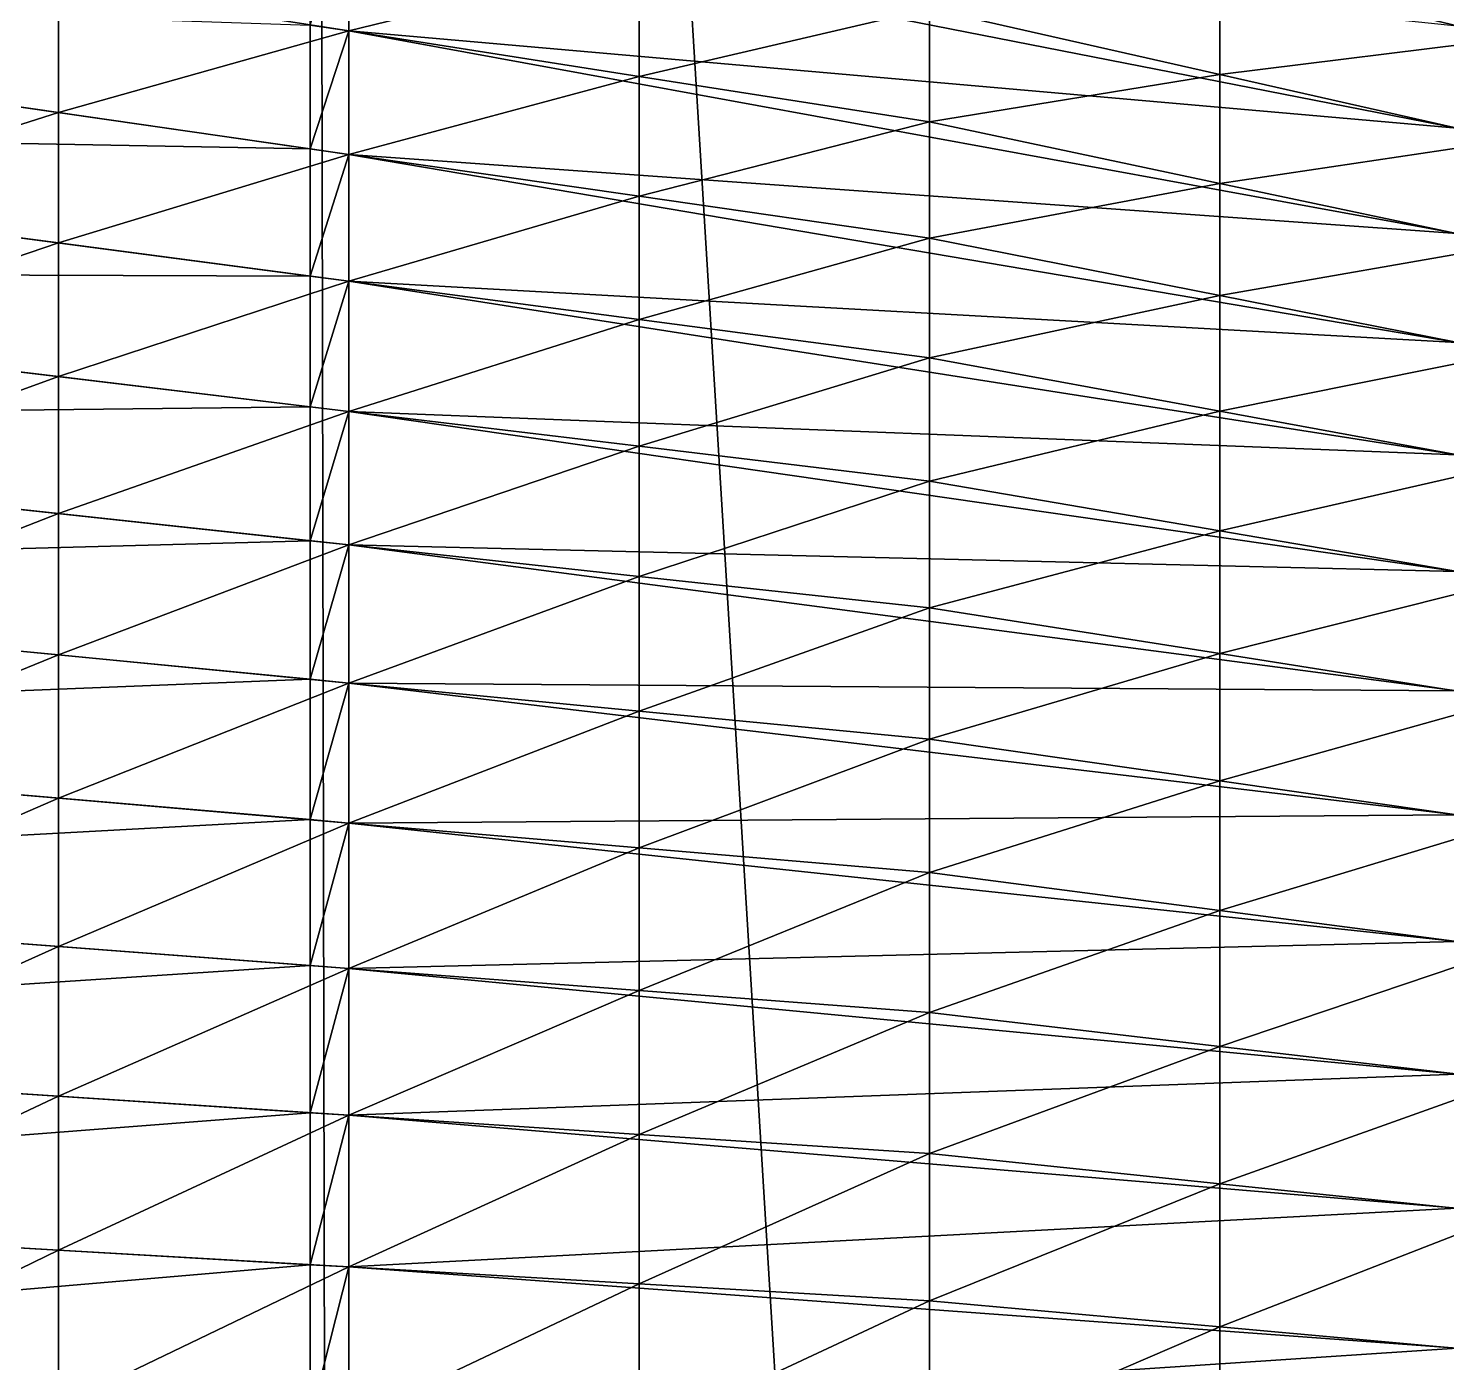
# Model space of a CAD drawing. Header units: metres. Extents: x -3 to 177, y -14 to 14.
# Drawn here: x 166.866 to 168.179, y 2.282 to 3.517 of the extents above; entities that cross this region are included whole.
import ezdxf

# ---------------------------------------------------------------- set-up
doc = ezdxf.new("R2010")
doc.units = ezdxf.units.M
doc.layers.add('FORE_PEAK', color=7, linetype='Continuous', true_color=0x74a6a7)
doc.layers.add('HULL', color=7, linetype='Continuous', true_color=0x528ba5)

msp = doc.modelspace()

# ---------------------------------------------------------------- linework, layer by layer
at = {"layer": 'FORE_PEAK'}
for points in [[(166.0875, 9.346, 14.7995), (166.0875, -9.346, 14.7995), (167.1269, -8.7388, 14.8237)], [(166.0875, 9.346, 14.7995), (167.1269, -8.7388, 14.8237), (167.1269, 8.7388, 14.8237)], [(167.1269, 8.7388, 14.8237), (167.1269, -8.7388, 14.8237), (167.1625, -8.718, 14.8245)], [(167.1269, 8.7388, 14.8237), (167.1625, -8.718, 14.8245), (167.1625, 8.718, 14.8245)], [(167.1625, 8.718, 14.8245), (167.1625, -8.718, 14.8245), (168.1884, -8.0435, 14.8513)], [(167.1625, 8.718, 14.8245), (168.1884, -8.0435, 14.8513), (168.1884, 8.0435, 14.8513)], [(167.1269, 3.5199, 0.8048), (167.1625, 3.6257, 0.9102), (167.1625, 3.5144, 0.8121)], [(167.1625, 3.5144, 0.8121), (167.1625, 3.6257, 0.9102), (168.1884, 3.4245, 1.1654)], [(167.1625, 3.6257, 0.9102), (168.1884, 3.5193, 1.2761), (168.1884, 3.4245, 1.1654)], [(166.0875, 3.4244, 0.431), (166.0875, 3.5554, 0.5069), (167.1269, 3.4053, 0.7104)], [(166.0875, 3.5554, 0.5069), (167.1269, 3.5199, 0.8048), (167.1269, 3.4053, 0.7104)], [(167.1269, 3.4053, 0.7104), (167.1269, 3.5199, 0.8048), (167.1625, 3.5144, 0.8121)], [(167.1269, 3.4053, 0.7104), (167.1625, 3.5144, 0.8121), (167.1625, 3.4002, 0.7174)], [(167.1625, 3.4002, 0.7174), (167.1625, 3.5144, 0.8121), (168.1884, 3.327, 1.0572)], [(167.1625, 3.5144, 0.8121), (168.1884, 3.4245, 1.1654), (168.1884, 3.327, 1.0572)], [(166.0875, 3.2912, 0.3585), (166.0875, 3.4244, 0.431), (167.1269, 3.2875, 0.6205)], [(166.0875, 3.4244, 0.431), (167.1269, 3.4053, 0.7104), (167.1269, 3.2875, 0.6205)], [(167.1269, 3.2875, 0.6205), (167.1269, 3.4053, 0.7104), (167.1625, 3.4002, 0.7174)], [(167.1269, 3.2875, 0.6205), (167.1625, 3.4002, 0.7174), (167.1625, 3.2828, 0.627)], [(167.1625, 3.2828, 0.627), (167.1625, 3.4002, 0.7174), (168.1884, 3.2261, 0.9521)], [(167.1625, 3.4002, 0.7174), (168.1884, 3.327, 1.0572), (168.1884, 3.2261, 0.9521)], [(166.0875, 3.1547, 0.293), (166.0875, 3.2912, 0.3585), (167.1269, 3.1666, 0.5345)], [(166.0875, 3.2912, 0.3585), (167.1269, 3.2875, 0.6205), (167.1269, 3.1666, 0.5345)], [(167.1269, 3.1666, 0.5345), (167.1269, 3.2875, 0.6205), (167.1625, 3.2828, 0.627)], [(167.1269, 3.1666, 0.5345), (167.1625, 3.2828, 0.627), (167.1625, 3.1623, 0.5405)], [(167.1625, 3.1623, 0.5405), (167.1625, 3.2828, 0.627), (168.1884, 3.1221, 0.8501)], [(167.1625, 3.2828, 0.627), (168.1884, 3.2261, 0.9521), (168.1884, 3.1221, 0.8501)], [(166.0875, 3.1547, 0.293), (167.1269, 3.1666, 0.5345), (167.1269, 3.0425, 0.4535)], [(167.1269, 3.0425, 0.4535), (167.1269, 3.1666, 0.5345), (167.1625, 3.1623, 0.5405)], [(166.0875, 3.0147, 0.2356), (166.0875, 3.1547, 0.293), (167.1269, 3.0425, 0.4535)], [(167.1269, 3.0425, 0.4535), (167.1625, 3.1623, 0.5405), (167.1625, 3.0387, 0.459)], [(167.1625, 3.0387, 0.459), (167.1625, 3.1623, 0.5405), (168.1884, 3.0142, 0.7521)], [(167.1625, 3.1623, 0.5405), (168.1884, 3.1221, 0.8501), (168.1884, 3.0142, 0.7521)], [(166.0875, 3.0147, 0.2356), (167.1269, 3.0425, 0.4535), (167.1269, 2.9144, 0.3792)], [(167.1269, 2.9144, 0.3792), (167.1269, 3.0425, 0.4535), (167.1625, 3.0387, 0.459)], [(167.1269, 2.9144, 0.3792), (167.1625, 3.0387, 0.459), (167.1625, 2.9109, 0.3841)], [(167.1625, 2.9109, 0.3841), (167.1625, 3.0387, 0.459), (168.1884, 2.9036, 0.6574)], [(167.1625, 3.0387, 0.459), (168.1884, 3.0142, 0.7521), (168.1884, 2.9036, 0.6574)], [(166.0875, 2.8731, 0.1823), (166.0875, 3.0147, 0.2356), (167.1269, 2.9144, 0.3792)], [(166.0875, 2.8731, 0.1823), (167.1269, 2.9144, 0.3792), (167.1269, 2.7845, 0.3082)], [(167.1269, 2.7845, 0.3082), (167.1269, 2.9144, 0.3792), (167.1625, 2.9109, 0.3841)], [(167.1269, 2.7845, 0.3082), (167.1625, 2.9109, 0.3841), (167.1625, 2.7814, 0.3126)], [(167.1625, 2.7814, 0.3126), (167.1625, 2.9109, 0.3841), (168.1884, 2.7889, 0.5679)], [(167.1625, 2.9109, 0.3841), (168.1884, 2.9036, 0.6574), (168.1884, 2.7889, 0.5679)], [(166.0875, 2.7281, 0.139), (166.0875, 2.8731, 0.1823), (167.1269, 2.7845, 0.3082)], [(166.0875, 2.7281, 0.139), (167.1269, 2.7845, 0.3082), (167.1269, 2.6494, 0.2474)], [(167.1269, 2.6494, 0.2474), (167.1269, 2.7845, 0.3082), (167.1625, 2.7814, 0.3126)], [(167.1625, 2.7814, 0.3126), (168.1884, 2.7889, 0.5679), (168.1884, 2.6717, 0.4815)], [(167.1269, 2.6494, 0.2474), (167.1625, 2.7814, 0.3126), (167.1625, 2.6467, 0.2511)], [(167.1625, 2.6467, 0.2511), (167.1625, 2.7814, 0.3126), (168.1884, 2.6717, 0.4815)], [(166.0875, 2.5818, 0.101), (166.0875, 2.7281, 0.139), (167.1269, 2.6494, 0.2474)], [(167.1625, 2.6467, 0.2511), (168.1884, 2.6717, 0.4815), (168.1884, 2.5491, 0.4037)], [(166.0875, 2.5818, 0.101), (167.1269, 2.6494, 0.2474), (167.1269, 2.5132, 0.1897)], [(167.1269, 2.5132, 0.1897), (167.1269, 2.6494, 0.2474), (167.1625, 2.6467, 0.2511)], [(167.1269, 2.5132, 0.1897), (167.1625, 2.6467, 0.2511), (167.1625, 2.5109, 0.1928)], [(167.1625, 2.5109, 0.1928), (167.1625, 2.6467, 0.2511), (168.1884, 2.5491, 0.4037)], [(166.0875, 2.4331, 0.0724), (166.0875, 2.5818, 0.101), (167.1269, 2.5132, 0.1897)], [(167.1625, 2.5109, 0.1928), (168.1884, 2.5491, 0.4037), (168.1884, 2.4249, 0.3282)], [(166.0875, 2.4331, 0.0724), (167.1269, 2.5132, 0.1897), (167.1269, 2.3726, 0.1432)], [(167.1269, 2.3726, 0.1432), (167.1269, 2.5132, 0.1897), (167.1625, 2.5109, 0.1928)], [(167.1269, 2.3726, 0.1432), (167.1625, 2.5109, 0.1928), (167.1625, 2.3705, 0.1457)], [(167.1625, 2.3705, 0.1457), (167.1625, 2.5109, 0.1928), (168.1884, 2.4249, 0.3282)], [(166.0875, 2.2833, 0.0476), (166.0875, 2.4331, 0.0724), (167.1269, 2.3726, 0.1432)], [(167.1625, 2.3705, 0.1457), (168.1884, 2.4249, 0.3282), (168.1884, 2.2954, 0.2631)], [(166.0875, 2.2833, 0.0476), (167.1269, 2.3726, 0.1432), (167.1269, 2.2293, 0.1037)], [(167.1269, 2.2293, 0.1037), (167.1269, 2.3726, 0.1432), (167.1625, 2.3705, 0.1457)], [(167.1269, 2.2293, 0.1037), (167.1625, 2.3705, 0.1457), (167.1625, 2.2275, 0.1056)], [(167.1625, 2.2275, 0.1056), (167.1625, 2.3705, 0.1457), (168.1884, 2.2954, 0.2631)], [(167.1625, 2.2275, 0.1056), (168.1884, 2.2954, 0.2631), (168.1884, 2.1626, 0.2055)], [(166.0875, 2.1328, 0.0304), (166.0875, 2.2833, 0.0476), (167.1269, 2.2293, 0.1037)]]:
    msp.add_3dface(points, dxfattribs=at)
at = {"layer": 'HULL'}
for points in [[(166.8938, 3.5565, 0.7564), (167.1625, 3.6257, 0.9102), (167.1625, 3.5144, 0.8121)], [(167.1625, 3.5144, 0.8121), (167.1625, 3.6257, 0.9102), (167.4312, 3.5803, 0.9688)], [(166.625, 3.4778, 0.6122), (166.625, 3.5985, 0.7007), (166.8938, 3.5565, 0.7564)], [(167.9687, 3.572, 1.2123), (168.2375, 3.5978, 1.4044), (168.2375, 3.5075, 1.2903)], [(167.1625, 3.5144, 0.8121), (167.4312, 3.5803, 0.9688), (167.4312, 3.4723, 0.8678)], [(167.4312, 3.4723, 0.8678), (167.4312, 3.5803, 0.9688), (167.7, 3.5349, 1.0274)], [(167.7, 3.5349, 1.0274), (167.9687, 3.572, 1.2123), (167.9687, 3.4741, 1.1033)], [(167.9687, 3.4741, 1.1033), (167.9687, 3.572, 1.2123), (168.2375, 3.5075, 1.2903)], [(166.625, 3.4778, 0.6122), (166.8938, 3.5565, 0.7564), (166.8938, 3.439, 0.6648)], [(166.8938, 3.439, 0.6648), (166.8938, 3.5565, 0.7564), (167.1625, 3.5144, 0.8121)], [(167.4312, 3.4723, 0.8678), (167.7, 3.5349, 1.0274), (167.7, 3.4302, 0.9235)], [(167.7, 3.4302, 0.9235), (167.7, 3.5349, 1.0274), (167.9687, 3.4741, 1.1033)], [(166.8938, 3.439, 0.6648), (167.1625, 3.5144, 0.8121), (167.1625, 3.4002, 0.7174)], [(167.1625, 3.4002, 0.7174), (167.1625, 3.5144, 0.8121), (167.4312, 3.4723, 0.8678)], [(167.9687, 3.4741, 1.1033), (168.2375, 3.5075, 1.2903), (168.2375, 3.4134, 1.1793)], [(166.625, 3.3536, 0.529), (166.625, 3.4778, 0.6122), (166.8938, 3.439, 0.6648)], [(167.1625, 3.4002, 0.7174), (167.4312, 3.4723, 0.8678), (167.4312, 3.3614, 0.77)], [(167.4312, 3.3614, 0.77), (167.4312, 3.4723, 0.8678), (167.7, 3.4302, 0.9235)], [(167.7, 3.4302, 0.9235), (167.9687, 3.4741, 1.1033), (167.9687, 3.3734, 0.9971)], [(167.9687, 3.3734, 0.9971), (167.9687, 3.4741, 1.1033), (168.2375, 3.4134, 1.1793)], [(166.625, 3.3536, 0.529), (166.8938, 3.439, 0.6648), (166.8938, 3.3182, 0.578)], [(166.8938, 3.3182, 0.578), (166.8938, 3.439, 0.6648), (167.1625, 3.4002, 0.7174)], [(167.4312, 3.3614, 0.77), (167.7, 3.4302, 0.9235), (167.7, 3.3226, 0.8227)], [(167.7, 3.3226, 0.8227), (167.7, 3.4302, 0.9235), (167.9687, 3.3734, 0.9971)], [(167.9687, 3.3734, 0.9971), (168.2375, 3.4134, 1.1793), (168.2375, 3.3166, 1.0707)], [(166.8938, 3.3182, 0.578), (167.1625, 3.4002, 0.7174), (167.1625, 3.2828, 0.627)], [(167.1625, 3.2828, 0.627), (167.1625, 3.4002, 0.7174), (167.4312, 3.3614, 0.77)], [(167.1625, 3.2828, 0.627), (167.4312, 3.3614, 0.77), (167.4312, 3.2474, 0.676)], [(167.4312, 3.2474, 0.676), (167.4312, 3.3614, 0.77), (167.7, 3.3226, 0.8227)], [(167.7, 3.3226, 0.8227), (167.9687, 3.3734, 0.9971), (167.9687, 3.2695, 0.8939)], [(167.9687, 3.2695, 0.8939), (167.9687, 3.3734, 0.9971), (168.2375, 3.3166, 1.0707)], [(166.625, 3.2268, 0.4495), (166.625, 3.3536, 0.529), (166.8938, 3.3182, 0.578)], [(167.4312, 3.2474, 0.676), (167.7, 3.3226, 0.8227), (167.7, 3.212, 0.725)], [(167.7, 3.212, 0.725), (167.7, 3.3226, 0.8227), (167.9687, 3.2695, 0.8939)], [(166.625, 3.2268, 0.4495), (166.8938, 3.3182, 0.578), (166.8938, 3.1946, 0.495)], [(166.8938, 3.1946, 0.495), (166.8938, 3.3182, 0.578), (167.1625, 3.2828, 0.627)], [(167.9687, 3.2695, 0.8939), (168.2375, 3.3166, 1.0707), (168.2375, 3.2164, 0.9651)], [(166.8938, 3.1946, 0.495), (167.1625, 3.2828, 0.627), (167.1625, 3.1623, 0.5405)], [(167.1625, 3.1623, 0.5405), (167.1625, 3.2828, 0.627), (167.4312, 3.2474, 0.676)], [(167.7, 3.212, 0.725), (167.9687, 3.2695, 0.8939), (167.9687, 3.1625, 0.7938)], [(167.9687, 3.1625, 0.7938), (167.9687, 3.2695, 0.8939), (168.2375, 3.2164, 0.9651)], [(167.1625, 3.1623, 0.5405), (167.4312, 3.2474, 0.676), (167.4312, 3.1301, 0.586)], [(167.4312, 3.1301, 0.586), (167.4312, 3.2474, 0.676), (167.7, 3.212, 0.725)], [(166.625, 3.0967, 0.376), (166.625, 3.2268, 0.4495), (166.8938, 3.1946, 0.495)], [(167.9687, 3.1625, 0.7938), (168.2375, 3.2164, 0.9651), (168.2375, 3.1131, 0.8626)], [(167.4312, 3.1301, 0.586), (167.7, 3.212, 0.725), (167.7, 3.0979, 0.6315)], [(167.7, 3.0979, 0.6315), (167.7, 3.212, 0.725), (167.9687, 3.1625, 0.7938)], [(166.625, 3.0967, 0.376), (166.8938, 3.1946, 0.495), (166.8938, 3.0677, 0.4175)], [(166.8938, 3.0677, 0.4175), (166.8938, 3.1946, 0.495), (167.1625, 3.1623, 0.5405)], [(166.8938, 3.0677, 0.4175), (167.1625, 3.1623, 0.5405), (167.1625, 3.0387, 0.459)], [(167.1625, 3.0387, 0.459), (167.1625, 3.1623, 0.5405), (167.4312, 3.1301, 0.586)], [(167.7, 3.0979, 0.6315), (167.9687, 3.1625, 0.7938), (167.9687, 3.0519, 0.6978)], [(167.9687, 3.0519, 0.6978), (167.9687, 3.1625, 0.7938), (168.2375, 3.1131, 0.8626)], [(167.1625, 3.0387, 0.459), (167.4312, 3.1301, 0.586), (167.4312, 3.0096, 0.5005)], [(167.4312, 3.0096, 0.5005), (167.4312, 3.1301, 0.586), (167.7, 3.0979, 0.6315)], [(167.9687, 3.0519, 0.6978), (168.2375, 3.1131, 0.8626), (168.2375, 3.0058, 0.7642)], [(166.625, 2.9628, 0.3099), (166.625, 3.0967, 0.376), (166.8938, 3.0677, 0.4175)], [(167.4312, 3.0096, 0.5005), (167.7, 3.0979, 0.6315), (167.7, 2.9806, 0.542)], [(167.7, 2.9806, 0.542), (167.7, 3.0979, 0.6315), (167.9687, 3.0519, 0.6978)], [(166.625, 2.9628, 0.3099), (166.8938, 3.0677, 0.4175), (166.8938, 2.9369, 0.347)], [(166.8938, 2.9369, 0.347), (166.8938, 3.0677, 0.4175), (167.1625, 3.0387, 0.459)], [(167.7, 2.9806, 0.542), (167.9687, 3.0519, 0.6978), (167.9687, 2.9382, 0.6055)], [(167.9687, 2.9382, 0.6055), (167.9687, 3.0519, 0.6978), (168.2375, 3.0058, 0.7642)], [(166.8938, 2.9369, 0.347), (167.1625, 3.0387, 0.459), (167.1625, 2.9109, 0.3841)], [(167.1625, 2.9109, 0.3841), (167.1625, 3.0387, 0.459), (167.4312, 3.0096, 0.5005)], [(167.1625, 2.9109, 0.3841), (167.4312, 3.0096, 0.5005), (167.4312, 2.885, 0.4213)], [(167.4312, 2.885, 0.4213), (167.4312, 3.0096, 0.5005), (167.7, 2.9806, 0.542)], [(167.9687, 2.9382, 0.6055), (168.2375, 3.0058, 0.7642), (168.2375, 2.8958, 0.669)], [(167.4312, 2.885, 0.4213), (167.7, 2.9806, 0.542), (167.7, 2.8591, 0.4584)], [(167.7, 2.8591, 0.4584), (167.7, 2.9806, 0.542), (167.9687, 2.9382, 0.6055)], [(166.625, 2.8273, 0.2474), (166.625, 2.9628, 0.3099), (166.8938, 2.9369, 0.347)], [(166.625, 2.8273, 0.2474), (166.8938, 2.9369, 0.347), (166.8938, 2.8044, 0.28)], [(166.8938, 2.8044, 0.28), (166.8938, 2.9369, 0.347), (167.1625, 2.9109, 0.3841)], [(167.7, 2.8591, 0.4584), (167.9687, 2.9382, 0.6055), (167.9687, 2.8204, 0.5187)], [(167.9687, 2.8204, 0.5187), (167.9687, 2.9382, 0.6055), (168.2375, 2.8958, 0.669)], [(166.8938, 2.8044, 0.28), (167.1625, 2.9109, 0.3841), (167.1625, 2.7814, 0.3126)], [(167.1625, 2.7814, 0.3126), (167.1625, 2.9109, 0.3841), (167.4312, 2.885, 0.4213)], [(167.9687, 2.8204, 0.5187), (168.2375, 2.8958, 0.669), (168.2375, 2.7818, 0.579)], [(167.1625, 2.7814, 0.3126), (167.4312, 2.885, 0.4213), (167.4312, 2.7585, 0.3451)], [(167.4312, 2.7585, 0.3451), (167.4312, 2.885, 0.4213), (167.7, 2.8591, 0.4584)], [(167.4312, 2.7585, 0.3451), (167.7, 2.8591, 0.4584), (167.7, 2.7356, 0.3777)], [(167.7, 2.7356, 0.3777), (167.7, 2.8591, 0.4584), (167.9687, 2.8204, 0.5187)], [(166.625, 2.6874, 0.1951), (166.625, 2.8273, 0.2474), (166.8938, 2.8044, 0.28)], [(167.7, 2.7356, 0.3777), (167.9687, 2.8204, 0.5187), (167.9687, 2.7004, 0.4348)], [(167.9687, 2.7004, 0.4348), (167.9687, 2.8204, 0.5187), (168.2375, 2.7818, 0.579)], [(166.625, 2.6874, 0.1951), (166.8938, 2.8044, 0.28), (166.8938, 2.667, 0.2231)], [(166.8938, 2.667, 0.2231), (166.8938, 2.8044, 0.28), (167.1625, 2.7814, 0.3126)], [(166.8938, 2.667, 0.2231), (167.1625, 2.7814, 0.3126), (167.1625, 2.6467, 0.2511)], [(167.1625, 2.6467, 0.2511), (167.1625, 2.7814, 0.3126), (167.4312, 2.7585, 0.3451)], [(167.9687, 2.7004, 0.4348), (168.2375, 2.7818, 0.579), (168.2375, 2.6653, 0.492)], [(167.1625, 2.6467, 0.2511), (167.4312, 2.7585, 0.3451), (167.4312, 2.6263, 0.2792)], [(167.4312, 2.6263, 0.2792), (167.4312, 2.7585, 0.3451), (167.7, 2.7356, 0.3777)], [(167.4312, 2.6263, 0.2792), (167.7, 2.7356, 0.3777), (167.7, 2.606, 0.3072)], [(167.7, 2.606, 0.3072), (167.7, 2.7356, 0.3777), (167.9687, 2.7004, 0.4348)], [(167.7, 2.606, 0.3072), (167.9687, 2.7004, 0.4348), (167.9687, 2.5746, 0.3603)], [(167.9687, 2.5746, 0.3603), (167.9687, 2.7004, 0.4348), (168.2375, 2.6653, 0.492)], [(166.625, 2.5463, 0.1469), (166.625, 2.6874, 0.1951), (166.8938, 2.667, 0.2231)], [(166.625, 2.5463, 0.1469), (166.8938, 2.667, 0.2231), (166.8938, 2.5286, 0.1698)], [(166.8938, 2.5286, 0.1698), (166.8938, 2.667, 0.2231), (167.1625, 2.6467, 0.2511)], [(167.9687, 2.5746, 0.3603), (168.2375, 2.6653, 0.492), (168.2375, 2.5433, 0.4134)], [(166.8938, 2.5286, 0.1698), (167.1625, 2.6467, 0.2511), (167.1625, 2.5109, 0.1928)], [(167.1625, 2.5109, 0.1928), (167.1625, 2.6467, 0.2511), (167.4312, 2.6263, 0.2792)], [(167.1625, 2.5109, 0.1928), (167.4312, 2.6263, 0.2792), (167.4312, 2.4931, 0.2157)], [(167.4312, 2.4931, 0.2157), (167.4312, 2.6263, 0.2792), (167.7, 2.606, 0.3072)], [(167.4312, 2.4931, 0.2157), (167.7, 2.606, 0.3072), (167.7, 2.4754, 0.2387)], [(167.7, 2.4754, 0.2387), (167.7, 2.606, 0.3072), (167.9687, 2.5746, 0.3603)], [(167.7, 2.4754, 0.2387), (167.9687, 2.5746, 0.3603), (167.9687, 2.4476, 0.2879)], [(167.9687, 2.4476, 0.2879), (167.9687, 2.5746, 0.3603), (168.2375, 2.5433, 0.4134)], [(166.625, 2.4018, 0.109), (166.625, 2.5463, 0.1469), (166.8938, 2.5286, 0.1698)], [(167.9687, 2.4476, 0.2879), (168.2375, 2.5433, 0.4134), (168.2375, 2.4198, 0.3372)], [(166.625, 2.4018, 0.109), (166.8938, 2.5286, 0.1698), (166.8938, 2.3861, 0.1273)], [(166.8938, 2.3861, 0.1273), (166.8938, 2.5286, 0.1698), (167.1625, 2.5109, 0.1928)], [(166.8938, 2.3861, 0.1273), (167.1625, 2.5109, 0.1928), (167.1625, 2.3705, 0.1457)], [(167.1625, 2.3705, 0.1457), (167.1625, 2.5109, 0.1928), (167.4312, 2.4931, 0.2157)], [(167.1625, 2.3705, 0.1457), (167.4312, 2.4931, 0.2157), (167.4312, 2.3548, 0.164)], [(167.4312, 2.3548, 0.164), (167.4312, 2.4931, 0.2157), (167.7, 2.4754, 0.2387)], [(167.4312, 2.3548, 0.164), (167.7, 2.4754, 0.2387), (167.7, 2.3392, 0.1823)], [(167.7, 2.3392, 0.1823), (167.7, 2.4754, 0.2387), (167.9687, 2.4476, 0.2879)], [(167.7, 2.3392, 0.1823), (167.9687, 2.4476, 0.2879), (167.9687, 2.3151, 0.2268)], [(167.9687, 2.3151, 0.2268), (167.9687, 2.4476, 0.2879), (168.2375, 2.4198, 0.3372)], [(167.9687, 2.3151, 0.2268), (168.2375, 2.4198, 0.3372), (168.2375, 2.2909, 0.2712)], [(166.625, 2.2554, 0.0766), (166.625, 2.4018, 0.109), (166.8938, 2.3861, 0.1273)], [(166.625, 2.2554, 0.0766), (166.8938, 2.3861, 0.1273), (166.8938, 2.2414, 0.0911)], [(166.8938, 2.2414, 0.0911), (166.8938, 2.3861, 0.1273), (167.1625, 2.3705, 0.1457)], [(166.8938, 2.2414, 0.0911), (167.1625, 2.3705, 0.1457), (167.1625, 2.2275, 0.1056)], [(167.1625, 2.2275, 0.1056), (167.1625, 2.3705, 0.1457), (167.4312, 2.3548, 0.164)], [(167.1625, 2.2275, 0.1056), (167.4312, 2.3548, 0.164), (167.4312, 2.2135, 0.1202)], [(167.4312, 2.2135, 0.1202), (167.4312, 2.3548, 0.164), (167.7, 2.3392, 0.1823)], [(167.4312, 2.2135, 0.1202), (167.7, 2.3392, 0.1823), (167.7, 2.1995, 0.1347)], [(167.7, 2.1995, 0.1347), (167.7, 2.3392, 0.1823), (167.9687, 2.3151, 0.2268)], [(167.7, 2.1995, 0.1347), (167.9687, 2.3151, 0.2268), (167.9687, 2.1792, 0.1736)], [(167.9687, 2.1792, 0.1736), (167.9687, 2.3151, 0.2268), (168.2375, 2.2909, 0.2712)], [(167.9687, 2.1792, 0.1736), (168.2375, 2.2909, 0.2712), (168.2375, 2.1589, 0.2126)]]:
    msp.add_3dface(points, dxfattribs=at)

doc.saveas('drawing.dxf')
